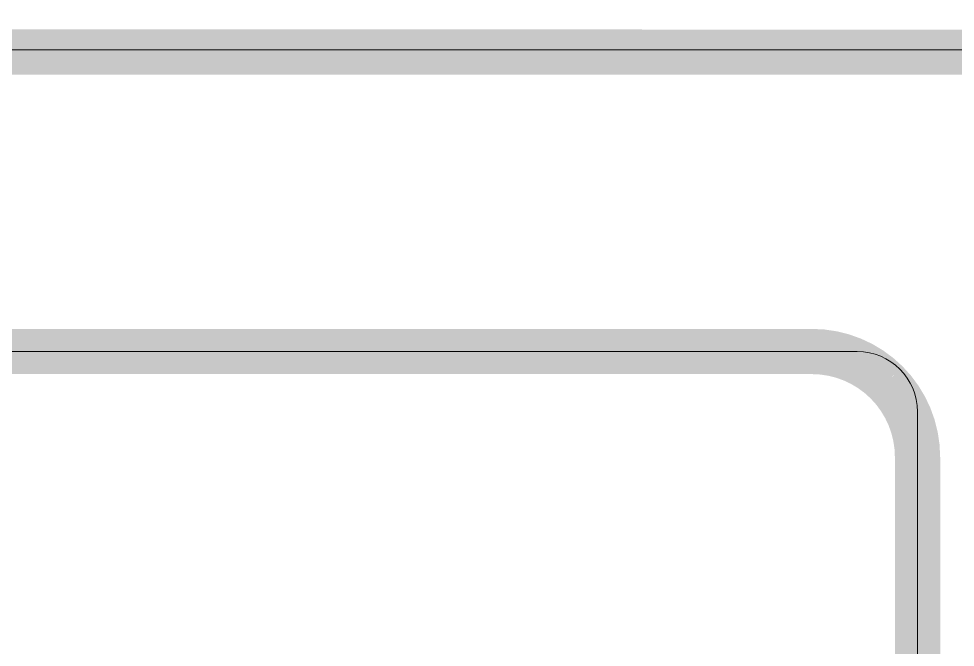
# Model space of a CAD drawing. Header units: metres. Extents: x 8 to 2416, y -346 to 476.
# Drawn here: x 221.116 to 221.737, y -238.632 to -238.216 of the extents above; entities that cross this region are included whole.
import ezdxf

# ---------------------------------------------------------------- set-up
doc = ezdxf.new("R2010")
doc.units = ezdxf.units.M
doc.linetypes.add('0', pattern=[0])
doc.layers.get('0').update_dxf_attribs({"color": 250, "linetype": '0', "lineweight": 20})
for name, color, linetype, lineweight in [('A-WALL', 250, 'Continuous', 20), ('baños', 140, 'Continuous', 0), ('SE-3', 253, 'Continuous', 5)]:
    doc.layers.add(name, color=color, linetype=linetype, lineweight=lineweight)
doc.layers.add('REVESTIMIENTO EXTERIOR', color=7, linetype='Continuous', lineweight=5, true_color=0xffdebd)
doc.styles.get("Standard").update_dxf_attribs({"font": 'arial.ttf', "height": 0.1875})

# ---------------------------------------------------------------- blocks, each defined once
blk = doc.blocks.new('PL BASE 2N NASAS 09')
at = {"layer": 'A-WALL'}
for p, q in [((168.48755, -19.21171), (171.9825, -19.21171)), ((168.83755, -19.41171), (171.70755, -19.41171)), ((171.74755, -19.45171), (171.74755, -21.37171))]:
    blk.add_line(p, q, dxfattribs=at)
blk.add_arc((171.70755, -19.45171), 0.04, 0, 90, dxfattribs=at)
at = {"layer": 'baños', "linetype": 'Continuous', "flags": 8}
for tag, p in [('MODELNUMBER', (167.1329, -5.63062, 0)), ('TRADENAME', (167.1329, -5.63066, 0)), ('PRODUCT', (167.1329, -5.6307, 0)), ('MATERIAL', (167.1329, -5.63074, 0)), ('MODELNUMBER', (168.30765, -5.63062, 0)), ('TRADENAME', (168.30765, -5.63066, 0)), ('PRODUCT', (168.30765, -5.6307, 0)), ('MATERIAL', (168.30765, -5.63074, 0))]:
    blk.add_attdef(tag, p, '', height=0.0000254, rotation=180.00008, dxfattribs=at)
blk = doc.blocks.new('PL MUEBLES 2N NASAS 09')
blk.add_blockref('PL BASE 2N NASAS 09', (49.91428, 62.71701))

msp = doc.modelspace()

# ---------------------------------------------------------------- linework, layer by layer
at = {"layer": 'REVESTIMIENTO EXTERIOR', "const_width": 0.03}
msp.add_lwpolyline([(216.55181, -238.23631), (222.9401, -238.23818, 0.414214), (223.0101, -238.16818), (223.0101, -230.07818, -0.395172), (223.05883, -230.03312), (223.8401, -230.03818, 0.639364), (223.9101, -229.96818), (223.9101, -228.80818, 0.414214), (223.8401, -228.73818), (222.7901, -228.73818), (219.81147, -228.73633), (219.81182, -228.17633, 0.414214), (219.77182, -228.13633), (215.30181, -228.13816, 0.414094), (215.26182, -228.17816), (215.26182, -230.16637)], format="xyb", dxfattribs=at)
at = {"layer": 'REVESTIMIENTO EXTERIOR', "color": 30, "true_color": 0xf8991e, "const_width": 0.03}
msp.add_lwpolyline([(221.69132, -238.45681, 0.198912), (221.64182, -238.43631), (218.83182, -238.43631)], format="xyb", dxfattribs=at)
at = {"layer": 'SE-3', "color": 254, "true_color": 0xd7ebd2, "transparency": 33554687, "const_width": 0.03}
msp.add_lwpolyline([(218.76748, -238.47874, 0.098313), (218.76182, -238.50541), (218.76182, -240.39631, 0.414214), (218.80182, -240.43631), (221.64182, -240.43631, 0.414214), (221.71182, -240.36631), (221.71182, -238.50631, 0.198912), (221.69132, -238.45681, 0.198912)], format="xyb", dxfattribs=at)

# ---------------------------------------------------------------- block references
at = {"layer": 'REVESTIMIENTO EXTERIOR', "color": 30, "true_color": 0xf8991e}
msp.add_blockref('PL MUEBLES 2N NASAS 09', (0.05, -281.74161), dxfattribs=at)

doc.saveas('drawing.dxf')
